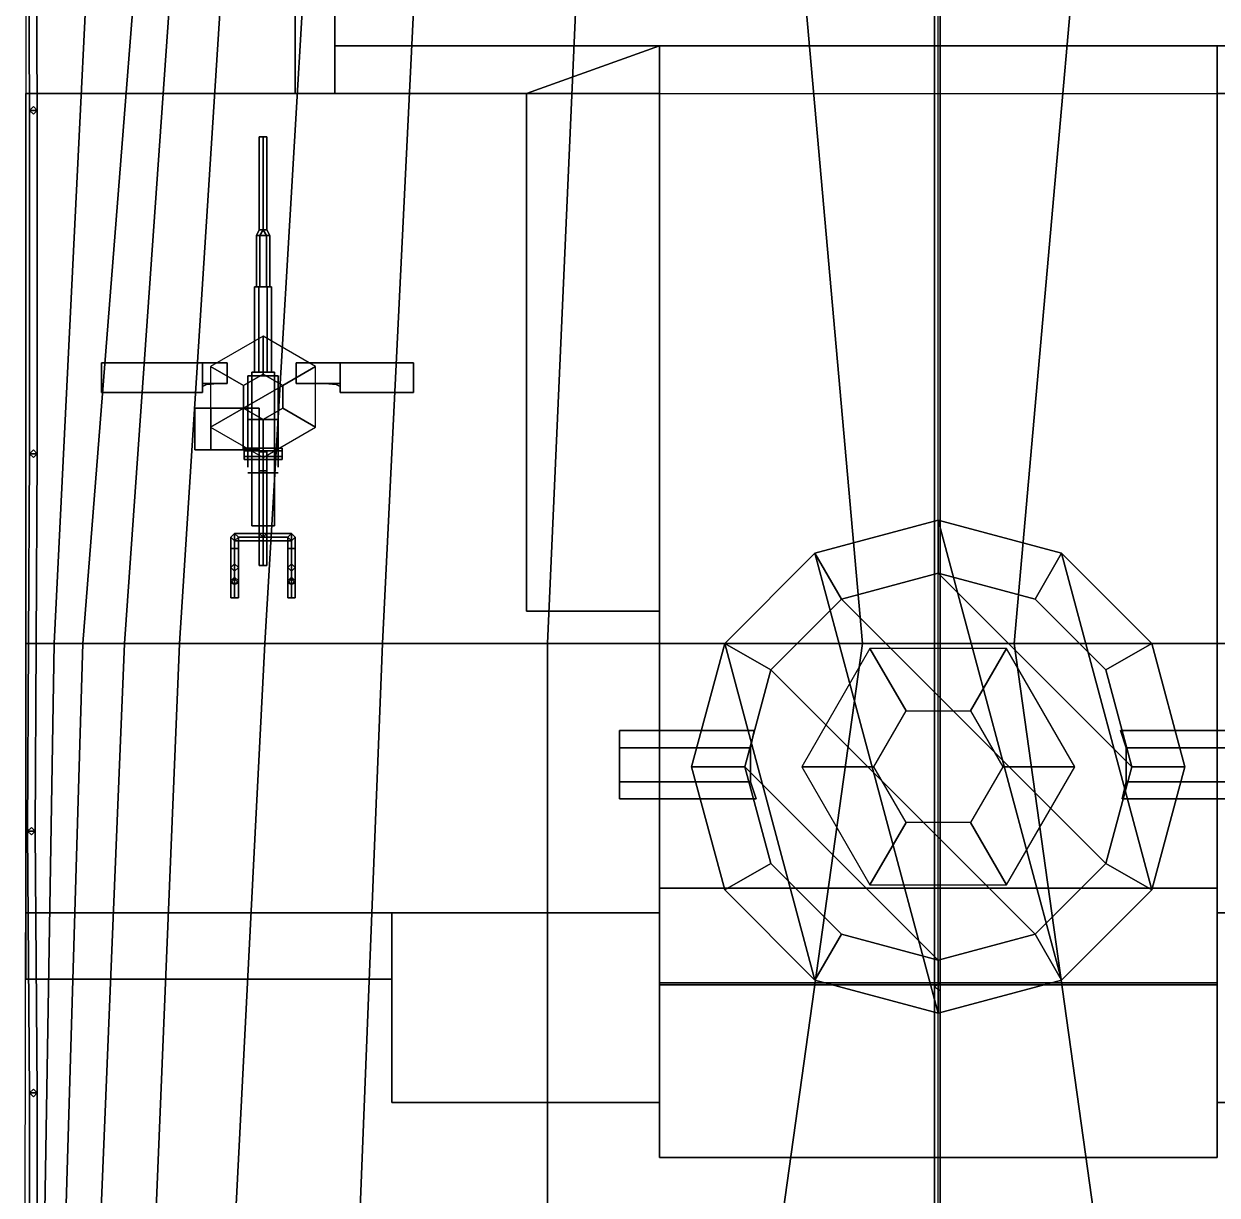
# Model space of a CAD drawing. Header units: millimetres. Extents: x -5 to 5, y -43 to 71.
# Drawn here: x -4.82 to 1.47, y 9.64 to 15.82 of the extents above; entities that cross this region are included whole.
import ezdxf

# ---------------------------------------------------------------- set-up
doc = ezdxf.new("R2010")
doc.units = ezdxf.units.MM
for name, color, linetype in [('barrel', 1, 'Continuous'), ('hull2', 7, 'Continuous'), ('railings', 6, 'Continuous'), ('sleeve', 5, 'Continuous'), ('turret', 2, 'Continuous')]:
    doc.layers.add(name, color=color, linetype=linetype)

msp = doc.modelspace()

# ---------------------------------------------------------------- linework, layer by layer
for points in [[(-0.02, 6.52, 20.06), (0.01, 6.51, 20.08), (0.01, 42.49, 8.8073), (-0.02, 42.49, 8.79)], [(0.01, 6.53, 20.04), (-0.02, 6.52, 20.06), (-0.02, 42.49, 8.79), (0.01, 42.49, 8.7727)], [(0.01, 6.71, 18.51), (-0.02, 6.7, 18.53), (-0.02, 42.49, 8.79), (0.01, 42.49, 8.77)], [(-0.02, 6.7, 18.53), (0.01, 6.69, 18.55), (0.01, 42.49, 8.81), (-0.02, 42.49, 8.79)], [(0.01, 6.51, 20.08), (0.01, 6.53, 20.04), (0.01, 42.49, 8.7727), (0.01, 42.49, 8.8073)], [(0.01, 6.69, 18.55), (0.01, 6.71, 18.51), (0.01, 42.49, 8.77), (0.01, 42.49, 8.81)], [(-4.81, 18.65, 4.71), (-4.81, 12.55, 4.71), (4.81, 12.55, 4.71), (4.81, 18.65, 4.71)], [(0.4, 12.55, -2.99), (0, 12.55, -2.99), (0, 18.65, -2.99), (0.94, 18.65, -2.91)], [(1.79, 18.65, -2.73), (2.06, 12.55, -2.88), (0.4, 12.55, -2.99), (0.94, 18.65, -2.91)], [(-3.18, 17.99, 4.71), (-3.18, 15.45, 4.71), (-3.18, 15.45, 7.41), (-3.18, 17.99, 7.41)], [(-3.18, 17.99, 7.41), (-3.18, 15.45, 7.41), (3.18, 15.45, 7.41), (3.18, 17.99, 7.41)], [(-3.39, 17.12, 9.73), (-3.39, 15.45, 9.73), (-3.18, 15.45, 9.73), (-3.18, 17.12, 9.73)], [(-3.18, 17.12, 9.73), (-3.18, 15.45, 9.73), (-3.39, 15.45, 9.73), (-3.39, 17.12, 9.73)], [(-3.18, 17.12, 9.73), (-3.18, 15.7, 9.73), (3.18, 15.7, 9.73), (3.18, 17.12, 9.73)], [(-3.18, 17.12, 7.41), (-3.18, 15.7, 7.41), (-3.18, 15.7, 9.73), (-3.18, 17.12, 9.73)], [(-3.18, 15.7, 9.73), (-3.18, 15.7, 7.41), (3.18, 15.7, 7.41), (3.18, 15.7, 9.73)], [(-1.47, 15.7, 9.73), (-2.17, 15.45, 9.73), (-3.18, 15.45, 9.73), (-3.18, 15.7, 9.73)], [(-3.18, 15.7, 9.73), (-3.18, 15.45, 9.73), (-2.17, 15.45, 9.73), (-1.47, 15.7, 9.73)], [(-2.17, 15.45, 9.73), (-2.17, 12.72, 9.73), (-1.47, 12.72, 9.73), (-1.47, 15.7, 9.73)], [(-1.47, 15.7, 9.73), (-1.47, 12.72, 9.73), (-2.17, 12.72, 9.73), (-2.17, 15.45, 9.73)], [(-1.47, 15.7, 7.41), (-1.47, 10.76, 7.41), (-1.47, 10.76, 9.73), (-1.47, 15.7, 9.73)], [(-1.47, 15.7, 9.73), (-1.47, 10.76, 9.73), (1.47, 10.76, 9.73), (1.47, 15.7, 9.73)], [(1.47, 10.76, 9.73), (1.47, 10.76, 7.41), (1.47, 15.7, 7.41), (1.47, 15.7, 9.73)], [(-1.47, 15.45, 7.41), (-1.47, 11.13, 7.41), (-4.81, 11.13, 7.41), (-4.81, 15.45, 7.41)], [(-4.81, 15.45, 7.41), (-4.81, 11.13, 7.41), (-1.47, 11.13, 7.41), (-1.47, 15.45, 7.41)], [(-3.18, 15.45, 7.41), (-3.18, 15.45, 4.71), (-1.47, 15.45, 4.71), (-1.47, 15.45, 7.41)], [(-1.47, 15.45, 4.71), (-1.47, 11.26, 4.71), (-1.47, 11.26, 7.41), (-1.47, 15.45, 7.41)], [(1.47, 11.26, 7.41), (1.47, 11.26, 4.71), (1.47, 15.45, 4.71), (1.47, 15.45, 7.41)], [(4.81, 15.45, 7.41), (4.81, 11.13, 7.41), (1.47, 11.13, 7.41), (1.47, 15.45, 7.41)], [(1.47, 15.45, 7.41), (1.47, 11.13, 7.41), (4.81, 11.13, 7.41), (4.81, 15.45, 7.41)], [(-3.6631, 13.91, 8.69), (-3.5592, 13.97, 8.69), (-3.5592, 14.17, 7.41), (-3.8363, 14.01, 7.41)], [(-3.5592, 13.97, 8.69), (-3.4553, 13.91, 8.69), (-3.282, 14.01, 7.41), (-3.5592, 14.17, 7.41)], [(-3.6631, 13.79, 8.69), (-3.6631, 13.91, 8.69), (-3.8363, 14.01, 7.41), (-3.8363, 13.69, 7.41)], [(-3.4553, 13.91, 8.69), (-3.4553, 13.79, 8.69), (-3.282, 13.69, 7.41), (-3.282, 14.01, 7.41)], [(-3.5592, 13.73, 8.69), (-3.6631, 13.79, 8.69), (-3.8363, 13.69, 7.41), (-3.5592, 13.53, 7.41)], [(-3.4553, 13.79, 8.69), (-3.5592, 13.73, 8.69), (-3.5592, 13.53, 7.41), (-3.282, 13.69, 7.41)], [(0, 13.2, 11.83), (-0.65, 13.0258, 11.83), (-0.65, 13.0258, 11.94), (0, 13.2, 11.94)], [(0, 13.2, 11.94), (-0.65, 13.0258, 11.94), (-0.51, 12.7833, 12.75), (0, 12.92, 12.75)], [(0, 10.6, 11.83), (-0.65, 13.0258, 11.83), (0, 13.2, 11.83), (0.65, 10.7742, 11.83)], [(0.65, 13.0258, 11.83), (0, 13.2, 11.83), (0, 13.2, 11.94), (0.65, 13.0258, 11.94)], [(0.65, 13.0258, 11.94), (0, 13.2, 11.94), (0, 12.92, 12.75), (0.51, 12.7833, 12.75)], [(0.65, 10.7742, 11.83), (0, 13.2, 11.83), (0.65, 13.0258, 11.83), (1.1258, 11.25, 11.83)], [(-0.65, 13.0258, 11.83), (-1.1258, 12.55, 11.83), (-1.1258, 12.55, 11.94), (-0.65, 13.0258, 11.94)], [(-0.65, 13.0258, 11.94), (-1.1258, 12.55, 11.94), (-0.8833, 12.41, 12.75), (-0.51, 12.7833, 12.75)], [(-0.65, 10.7742, 11.83), (-1.1258, 12.55, 11.83), (-0.65, 13.0258, 11.83), (0, 10.6, 11.83)], [(1.1258, 12.55, 11.94), (0.65, 13.0258, 11.94), (0.51, 12.7833, 12.75), (0.8833, 12.41, 12.75)], [(1.1258, 12.55, 11.83), (0.65, 13.0258, 11.83), (0.65, 13.0258, 11.94), (1.1258, 12.55, 11.94)], [(1.1258, 11.25, 11.83), (0.65, 13.0258, 11.83), (1.1258, 12.55, 11.83), (1.3, 11.9, 11.83)], [(0, 12.92, 12.75), (-0.51, 12.7833, 12.75), (-0.51, 12.7833, 13.35), (0, 12.92, 13.35)], [(1.02, 11.9, 13.35), (0, 12.92, 13.35), (-0.51, 12.7833, 13.35), (0.8833, 11.39, 13.35)], [(0.51, 12.7833, 12.75), (0, 12.92, 12.75), (0, 12.92, 13.35), (0.51, 12.7833, 13.35)], [(0.8833, 12.41, 13.35), (0.51, 12.7833, 13.35), (0, 12.92, 13.35), (1.02, 11.9, 13.35)], [(-0.51, 12.7833, 12.75), (-0.8833, 12.41, 12.75), (-0.8833, 12.41, 13.35), (-0.51, 12.7833, 13.35)], [(0.8833, 11.39, 13.35), (-0.51, 12.7833, 13.35), (-0.8833, 12.41, 13.35), (0.51, 11.0167, 13.35)], [(0.8833, 12.41, 12.75), (0.51, 12.7833, 12.75), (0.51, 12.7833, 13.35), (0.8833, 12.41, 13.35)], [(-4.81, 12.55, 4.71), (-4.82, 6.46, 4.74), (4.82, 6.46, 4.74), (4.81, 12.55, 4.71)], [(-1.1258, 12.55, 11.83), (-1.3, 11.9, 11.83), (-1.3, 11.9, 11.94), (-1.1258, 12.55, 11.94)], [(-1.1258, 12.55, 11.94), (-1.3, 11.9, 11.94), (-1.02, 11.9, 12.75), (-0.8833, 12.41, 12.75)], [(-1.1258, 11.25, 11.83), (-1.3, 11.9, 11.83), (-1.1258, 12.55, 11.83), (-0.65, 10.7742, 11.83)], [(-0.36, 12.5235, 9.73), (-0.72, 11.9, 9.73), (-0.34, 11.9, 11.83), (-0.17, 12.1944, 11.83)], [(0.36, 12.5235, 9.73), (-0.36, 12.5235, 9.73), (-0.17, 12.1944, 11.83), (0.17, 12.1944, 11.83)], [(1.25, 6.46, -2.95), (0, 6.46, -2.99), (0, 12.55, -2.99), (0.4, 12.55, -2.99)], [(0.72, 11.9, 9.73), (0.36, 12.5235, 9.73), (0.17, 12.1944, 11.83), (0.34, 11.9, 11.83)], [(2.06, 12.55, -2.88), (2.06, 6.46, -2.88), (1.25, 6.46, -2.95), (0.4, 12.55, -2.99)], [(1.3, 11.9, 11.94), (1.1258, 12.55, 11.94), (0.8833, 12.41, 12.75), (1.02, 11.9, 12.75)], [(1.3, 11.9, 11.83), (1.1258, 12.55, 11.83), (1.1258, 12.55, 11.94), (1.3, 11.9, 11.94)], [(-0.8833, 12.41, 12.75), (-1.02, 11.9, 12.75), (-1.02, 11.9, 13.35), (-0.8833, 12.41, 13.35)], [(0.51, 11.0167, 13.35), (-0.8833, 12.41, 13.35), (-1.02, 11.9, 13.35), (0, 10.88, 13.35)], [(1.02, 11.9, 12.75), (0.8833, 12.41, 12.75), (0.8833, 12.41, 13.35), (1.02, 11.9, 13.35)], [(-1.68, 11.73, 13), (-1.68, 12.09, 13), (-1.68, 12, 12.8441), (-1.68, 11.82, 12.8441)], [(-1.68, 11.82, 13.1559), (-1.68, 12, 13.1559), (-1.68, 12.09, 13), (-1.68, 11.73, 13)], [(-0.97, 12.09, 13), (-0.99, 12, 12.8441), (-1.68, 12, 12.8441), (-1.68, 12.09, 13)], [(-0.99, 12, 13.1559), (-0.97, 12.09, 13), (-1.68, 12.09, 13), (-1.68, 12, 13.1559)], [(0.96, 12.09, 13), (0.99, 12, 13.1559), (1.68, 12, 13.1559), (1.68, 12.09, 13)], [(0.99, 12, 12.8441), (0.96, 12.09, 13), (1.68, 12.09, 13), (1.68, 12, 12.8441)], [(-0.99, 12, 12.8441), (-0.99, 11.82, 12.8441), (-1.68, 11.82, 12.8441), (-1.68, 12, 12.8441)], [(-0.99, 11.82, 13.1559), (-0.99, 12, 13.1559), (-1.68, 12, 13.1559), (-1.68, 11.82, 13.1559)], [(0.99, 12, 13.1559), (0.99, 11.82, 13.1559), (1.68, 11.82, 13.1559), (1.68, 12, 13.1559)], [(0.99, 11.82, 12.8441), (0.99, 12, 12.8441), (1.68, 12, 12.8441), (1.68, 11.82, 12.8441)], [(-1.3, 11.9, 11.83), (-1.1258, 11.25, 11.83), (-1.1258, 11.25, 11.94), (-1.3, 11.9, 11.94)], [(-1.3, 11.9, 11.94), (-1.1258, 11.25, 11.94), (-0.8833, 11.39, 12.75), (-1.02, 11.9, 12.75)], [(-1.02, 11.9, 12.75), (-0.8833, 11.39, 12.75), (-0.8833, 11.39, 13.35), (-1.02, 11.9, 13.35)], [(0, 10.88, 13.35), (-1.02, 11.9, 13.35), (-0.8833, 11.39, 13.35), (-0.51, 11.0167, 13.35)], [(-0.72, 11.9, 9.73), (-0.36, 11.2765, 9.73), (-0.17, 11.6056, 11.83), (-0.34, 11.9, 11.83)], [(0.36, 11.2765, 9.73), (0.72, 11.9, 9.73), (0.34, 11.9, 11.83), (0.17, 11.6056, 11.83)], [(1.1258, 11.25, 11.94), (1.3, 11.9, 11.94), (1.02, 11.9, 12.75), (0.8833, 11.39, 12.75)], [(0.8833, 11.39, 12.75), (1.02, 11.9, 12.75), (1.02, 11.9, 13.35), (0.8833, 11.39, 13.35)], [(1.1258, 11.25, 11.83), (1.3, 11.9, 11.83), (1.3, 11.9, 11.94), (1.1258, 11.25, 11.94)], [(-0.99, 11.82, 12.8441), (-0.96, 11.73, 13), (-1.68, 11.73, 13), (-1.68, 11.82, 12.8441)], [(-0.96, 11.73, 13), (-0.99, 11.82, 13.1559), (-1.68, 11.82, 13.1559), (-1.68, 11.73, 13)], [(0.99, 11.82, 13.1559), (0.97, 11.73, 13), (1.68, 11.73, 13), (1.68, 11.82, 13.1559)], [(0.97, 11.73, 13), (0.99, 11.82, 12.8441), (1.68, 11.82, 12.8441), (1.68, 11.73, 13)], [(-0.36, 11.2765, 9.73), (0.36, 11.2765, 9.73), (0.17, 11.6056, 11.83), (-0.17, 11.6056, 11.83)], [(-1.1258, 11.25, 11.94), (-0.65, 10.7742, 11.94), (-0.51, 11.0167, 12.75), (-0.8833, 11.39, 12.75)], [(-0.8833, 11.39, 12.75), (-0.51, 11.0167, 12.75), (-0.51, 11.0167, 13.35), (-0.8833, 11.39, 13.35)], [(0.65, 10.7742, 11.94), (1.1258, 11.25, 11.94), (0.8833, 11.39, 12.75), (0.51, 11.0167, 12.75)], [(0.51, 11.0167, 12.75), (0.8833, 11.39, 12.75), (0.8833, 11.39, 13.35), (0.51, 11.0167, 13.35)], [(-1.47, 11.26, 7.41), (-1.47, 11.26, 4.71), (1.47, 11.26, 4.71), (1.47, 11.26, 7.41)], [(1.47, 11.26, 7.41), (1.47, 10.76, 7.41), (-1.47, 10.76, 7.41), (-1.47, 11.26, 7.41)], [(-1.1258, 11.25, 11.83), (-0.65, 10.7742, 11.83), (-0.65, 10.7742, 11.94), (-1.1258, 11.25, 11.94)], [(0.65, 10.7742, 11.83), (1.1258, 11.25, 11.83), (1.1258, 11.25, 11.94), (0.65, 10.7742, 11.94)], [(-2.88, 11.13, 7.41), (-2.88, 10.78, 7.41), (-4.81, 10.78, 7.41), (-4.81, 11.13, 7.41)], [(-4.81, 11.13, 7.41), (-4.81, 10.78, 7.41), (-2.88, 10.78, 7.41), (-2.88, 11.13, 7.41)], [(-1.47, 11.13, 7.41), (-1.47, 10.13, 4.72), (-2.88, 10.13, 4.72), (-2.88, 11.13, 7.41)], [(-2.88, 11.13, 7.41), (-2.88, 10.13, 4.72), (-1.47, 10.13, 4.72), (-1.47, 11.13, 7.41)], [(1.47, 11.13, 7.41), (1.47, 10.13, 4.72), (2.88, 10.13, 4.72), (2.88, 11.13, 7.41)], [(2.88, 11.13, 7.41), (2.88, 10.13, 4.72), (1.47, 10.13, 4.72), (1.47, 11.13, 7.41)], [(-0.65, 10.7742, 11.94), (0, 10.6, 11.94), (0, 10.88, 12.75), (-0.51, 11.0167, 12.75)], [(-0.51, 11.0167, 12.75), (0, 10.88, 12.75), (0, 10.88, 13.35), (-0.51, 11.0167, 13.35)], [(0, 10.6, 11.94), (0.65, 10.7742, 11.94), (0.51, 11.0167, 12.75), (0, 10.88, 12.75)], [(0, 10.88, 12.75), (0.51, 11.0167, 12.75), (0.51, 11.0167, 13.35), (0, 10.88, 13.35)], [(-1.47, 10.76, 9.73), (-1.47, 10.76, 7.41), (1.47, 10.76, 7.41), (1.47, 10.76, 9.73)], [(-1.47, 10.76, 7.41), (-1.47, 9.84, 7.41), (1.47, 9.84, 7.41), (1.47, 10.76, 7.41)], [(1.47, 10.76, 7.41), (1.47, 9.84, 7.41), (-1.47, 9.84, 7.41), (-1.47, 10.76, 7.41)], [(-0.65, 10.7742, 11.83), (0, 10.6, 11.83), (0, 10.6, 11.94), (-0.65, 10.7742, 11.94)], [(0.01, 10.76, 7.41), (-0.02, 10.74, 7.41), (-0.02, 6.87, 18.62), (0.01, 6.8873, 18.62)], [(0, 10.6, 11.83), (0.65, 10.7742, 11.83), (0.65, 10.7742, 11.94), (0, 10.6, 11.94)], [(0.01, 10.72, 7.41), (0.01, 10.76, 7.41), (0.01, 6.8873, 18.62), (0.01, 6.8527, 18.62)], [(-0.02, 10.74, 7.41), (0.01, 10.72, 7.41), (0.01, 6.8527, 18.62), (-0.02, 6.87, 18.62)]]:
    msp.add_3dface(points)
at = {"layer": 'barrel'}
for points in [[(-3.5392, 15.22, 8.92), (-3.5592, 15.22, 8.9), (-3.5792, 15.22, 8.92), (-3.5592, 15.22, 8.94)], [(-3.5792, 15.22, 8.92), (-3.5592, 15.22, 8.9), (-3.5592, 14.73, 8.9), (-3.5792, 14.73, 8.92)], [(-3.5592, 15.22, 8.94), (-3.5792, 15.22, 8.92), (-3.5792, 14.73, 8.92), (-3.5592, 14.73, 8.94)], [(-3.5592, 15.22, 8.9), (-3.5392, 15.22, 8.92), (-3.5392, 14.73, 8.92), (-3.5592, 14.73, 8.9)], [(-3.5392, 15.22, 8.92), (-3.5592, 15.22, 8.94), (-3.5592, 14.73, 8.94), (-3.5392, 14.73, 8.92)]]:
    msp.add_3dface(points, dxfattribs=at)
at = {"layer": 'hull2'}
for points in [[(-4.81, 18.65, 4.71), (-4.81, 12.55, 4.71), (-4.66, 12.55, 2.04), (-4.36, 18.65, 2.04)], [(-4.36, 18.65, 2.04), (-4.66, 12.55, 2.04), (-4.51, 12.55, -0.56), (-4.03, 18.65, -0.56)], [(-4.03, 18.65, -0.56), (-4.51, 12.55, -0.56), (-4.29, 12.55, -1.32), (-3.86, 18.65, -1.13)], [(-3.86, 18.65, -1.13), (-4.29, 12.55, -1.32), (-4, 12.55, -1.86), (-3.61, 18.65, -1.59)], [(-3.61, 18.65, -1.59), (-4, 12.55, -1.86), (-3.55, 12.55, -2.32), (-3.19, 18.65, -2.03)], [(-3.19, 18.65, -2.03), (-3.55, 12.55, -2.32), (-2.93, 12.55, -2.66), (-2.63, 18.65, -2.42)], [(-2.63, 18.65, -2.42), (-2.93, 12.55, -2.66), (-2.06, 12.55, -2.88), (-1.79, 18.65, -2.73)], [(-1.79, 18.65, -2.73), (-2.06, 12.55, -2.88), (-0.4, 12.55, -2.99), (-0.94, 18.65, -2.91)], [(-0.4, 12.55, -2.99), (0, 12.55, -2.99), (0, 18.65, -2.99), (-0.94, 18.65, -2.91)], [(-4.81, 12.55, 4.71), (-4.82, 6.46, 4.74), (-4.76, 6.46, 2.07), (-4.66, 12.55, 2.04)], [(-4.66, 12.55, 2.04), (-4.76, 6.46, 2.07), (-4.69, 6.46, -0.56), (-4.51, 12.55, -0.56)], [(-4.51, 12.55, -0.56), (-4.69, 6.46, -0.56), (-4.54, 6.46, -1.32), (-4.29, 12.55, -1.32)], [(-4.29, 12.55, -1.32), (-4.54, 6.46, -1.32), (-4.25, 6.46, -1.9), (-4, 12.55, -1.86)], [(-4, 12.55, -1.86), (-4.25, 6.46, -1.9), (-3.86, 6.46, -2.3), (-3.55, 12.55, -2.32)], [(-3.55, 12.55, -2.32), (-3.86, 6.46, -2.3), (-3.17, 6.46, -2.66), (-2.93, 12.55, -2.66)], [(-2.93, 12.55, -2.66), (-3.17, 6.46, -2.66), (-2.06, 6.46, -2.88), (-2.06, 12.55, -2.88)], [(-2.06, 12.55, -2.88), (-2.06, 6.46, -2.88), (-1.25, 6.46, -2.95), (-0.4, 12.55, -2.99)], [(-1.25, 6.46, -2.95), (0, 6.46, -2.99), (0, 12.55, -2.99), (-0.4, 12.55, -2.99)]]:
    msp.add_3dface(points, dxfattribs=at)
at = {"layer": 'railings'}
for points in [[(-3.39, 17.99, 9.73), (-3.39, 15.45, 9.73), (-3.39, 15.45, 11.15), (-3.39, 17.99, 11.15)], [(-3.39, 17.99, 11.15), (-3.39, 15.45, 11.15), (-3.39, 15.45, 9.73), (-3.39, 17.99, 9.73)], [(-4.8, 17.64, 5.83), (-4.79, 15.36, 5.83), (-4.75, 15.36, 5.83), (-4.76, 17.64, 5.83)], [(-4.76, 17.64, 5.83), (-4.75, 15.36, 5.83), (-4.79, 15.36, 5.83), (-4.8, 17.64, 5.83)], [(-3.18, 15.7, 8.8), (-3.18, 15.45, 8.8), (-3.18, 15.45, 7.41), (-3.18, 15.7, 7.41)], [(-3.18, 15.7, 7.41), (-3.18, 15.45, 7.41), (-3.18, 15.45, 8.8), (-3.18, 15.7, 8.8)], [(-4.81, 15.45, 7.41), (-4.81, 10.78, 7.41), (-4.81, 10.78, 8.86), (-4.81, 15.45, 8.8)], [(-4.81, 15.45, 8.8), (-4.81, 10.78, 8.86), (-4.81, 10.78, 7.41), (-4.81, 15.45, 7.41)], [(-3.18, 15.45, 8.8), (-4.81, 15.45, 8.8), (-4.81, 15.45, 7.41), (-3.18, 15.45, 7.41)], [(-3.18, 15.45, 7.41), (-4.81, 15.45, 7.41), (-4.81, 15.45, 8.8), (-3.18, 15.45, 8.8)], [(-4.81, 15.45, 7.41), (-4.81, 15.27, 7.41), (-4.81, 15.27, 4.71), (-4.81, 15.45, 4.71)], [(-4.81, 15.45, 4.71), (-4.81, 15.27, 4.71), (-4.81, 15.27, 7.41), (-4.81, 15.45, 7.41)], [(-3.39, 15.45, 9.73), (-2.17, 15.45, 9.73), (-2.17, 15.45, 11.15), (-3.39, 15.45, 11.15)], [(-3.39, 15.45, 11.15), (-2.17, 15.45, 11.15), (-2.17, 15.45, 9.73), (-3.39, 15.45, 9.73)], [(-2.17, 15.45, 11.15), (-2.17, 14.62, 11.15), (-2.17, 14.62, 9.73), (-2.17, 15.45, 9.73)], [(-2.17, 15.45, 9.73), (-2.17, 14.62, 9.73), (-2.17, 14.62, 11.15), (-2.17, 15.45, 11.15)], [(-4.79, 15.36, 4.71), (-4.77, 15.38, 4.71), (-4.77, 15.38, 5.83), (-4.79, 15.36, 5.83)], [(-4.79, 15.36, 5.83), (-4.79, 13.55, 5.83), (-4.75, 13.55, 5.83), (-4.75, 15.36, 5.83)], [(-4.75, 15.36, 5.83), (-4.75, 13.55, 5.83), (-4.79, 13.55, 5.83), (-4.79, 15.36, 5.83)], [(-4.77, 15.34, 4.71), (-4.79, 15.36, 4.71), (-4.79, 15.36, 5.83), (-4.77, 15.34, 5.83)], [(-4.77, 15.38, 4.71), (-4.75, 15.36, 4.71), (-4.75, 15.36, 5.83), (-4.77, 15.38, 5.83)], [(-4.75, 15.36, 4.71), (-4.77, 15.34, 4.71), (-4.77, 15.34, 5.83), (-4.75, 15.36, 5.83)], [(-4.81, 15.27, 6.99), (-4.81, 13.93, 5.18), (-4.81, 13.93, 5.52), (-4.81, 15.27, 7.3)], [(-4.81, 15.27, 7.3), (-4.81, 13.93, 5.52), (-4.81, 13.93, 5.18), (-4.81, 15.27, 6.99)], [(-4.81, 13.93, 7.41), (-4.81, 15.27, 5.47), (-4.81, 15.27, 5.15), (-4.81, 13.93, 7.01)], [(-4.81, 13.93, 7.01), (-4.81, 15.27, 5.15), (-4.81, 15.27, 5.47), (-4.81, 13.93, 7.41)], [(-2.17, 14.62, 9.73), (-2.17, 14.34, 9.73), (-2.17, 14.34, 10.89), (-2.17, 14.62, 11.15)], [(-2.17, 14.62, 11.15), (-2.17, 14.34, 10.89), (-2.17, 14.34, 9.73), (-2.17, 14.62, 9.73)], [(-2.17, 14.34, 9.73), (-2.17, 12.72, 9.73), (-2.17, 12.72, 10.81), (-2.17, 14.34, 10.89)], [(-2.17, 14.34, 10.89), (-2.17, 12.72, 10.81), (-2.17, 12.72, 9.73), (-2.17, 14.34, 9.73)], [(-4.81, 13.93, 7.41), (-4.81, 13.42, 7.41), (-4.81, 13.42, 4.71), (-4.81, 13.93, 4.71)], [(-4.81, 13.93, 4.71), (-4.81, 13.42, 4.71), (-4.81, 13.42, 7.41), (-4.81, 13.93, 7.41)], [(-4.75, 13.55, 5.83), (-4.76, 11.56, 5.83), (-4.8, 11.56, 5.83), (-4.79, 13.55, 5.83)], [(-4.79, 13.55, 5.83), (-4.8, 11.56, 5.83), (-4.76, 11.56, 5.83), (-4.75, 13.55, 5.83)], [(-4.79, 13.55, 4.71), (-4.77, 13.57, 4.71), (-4.77, 13.57, 5.83), (-4.79, 13.55, 5.83)], [(-4.77, 13.53, 4.71), (-4.79, 13.55, 4.71), (-4.79, 13.55, 5.83), (-4.77, 13.53, 5.83)], [(-4.77, 13.57, 4.71), (-4.75, 13.55, 4.71), (-4.75, 13.55, 5.83), (-4.77, 13.57, 5.83)], [(-4.75, 13.55, 4.71), (-4.77, 13.53, 4.71), (-4.77, 13.53, 5.83), (-4.75, 13.55, 5.83)], [(-4.81, 11.44, 7.36), (-4.81, 13.42, 5.48), (-4.81, 13.42, 5.07), (-4.81, 11.44, 7.1)], [(-4.81, 11.44, 7.1), (-4.81, 13.42, 5.07), (-4.81, 13.42, 5.48), (-4.81, 11.44, 7.36)], [(-4.81, 13.42, 7.13), (-4.81, 11.44, 5.13), (-4.81, 11.44, 5.43), (-4.81, 13.42, 7.41)], [(-4.81, 13.42, 7.41), (-4.81, 11.44, 5.43), (-4.81, 11.44, 5.13), (-4.81, 13.42, 7.13)], [(-2.17, 12.72, 10.81), (-1.47, 12.72, 10.81), (-1.47, 12.72, 9.73), (-2.17, 12.72, 9.73)], [(-2.17, 12.72, 9.73), (-1.47, 12.72, 9.73), (-1.47, 12.72, 10.81), (-2.17, 12.72, 10.81)], [(-1.47, 12.72, 10.81), (-1.47, 10.75, 10.81), (-1.47, 10.75, 9.73), (-1.47, 12.72, 9.73)], [(-1.47, 12.72, 9.73), (-1.47, 10.75, 9.73), (-1.47, 10.75, 10.81), (-1.47, 12.72, 10.81)], [(1.47, 12.72, 9.73), (1.47, 10.75, 9.73), (1.47, 10.75, 10.81), (1.47, 12.72, 10.81)], [(1.47, 12.72, 10.81), (1.47, 10.75, 10.81), (1.47, 10.75, 9.73), (1.47, 12.72, 9.73)], [(-4.8, 11.56, 4.71), (-4.78, 11.58, 4.71), (-4.78, 11.58, 5.83), (-4.8, 11.56, 5.83)], [(-4.78, 11.58, 4.71), (-4.76, 11.56, 4.71), (-4.76, 11.56, 5.83), (-4.78, 11.58, 5.83)], [(-4.76, 11.56, 5.83), (-4.75, 10.18, 5.84), (-4.79, 10.18, 5.84), (-4.8, 11.56, 5.83)], [(-4.8, 11.56, 5.83), (-4.79, 10.18, 5.84), (-4.75, 10.18, 5.84), (-4.76, 11.56, 5.83)], [(-4.78, 11.54, 4.71), (-4.8, 11.56, 4.71), (-4.8, 11.56, 5.83), (-4.78, 11.54, 5.83)], [(-4.76, 11.56, 4.71), (-4.78, 11.54, 4.71), (-4.78, 11.54, 5.83), (-4.76, 11.56, 5.83)], [(-4.81, 11.44, 4.71), (-4.81, 11.26, 4.71), (-4.81, 11.26, 7.41), (-4.81, 11.44, 7.41)], [(-4.81, 11.44, 7.41), (-4.81, 11.26, 7.41), (-4.81, 11.26, 4.71), (-4.81, 11.44, 4.71)], [(-2.88, 11.13, 7.41), (-2.88, 10.78, 7.41), (-2.88, 10.78, 8.86), (-2.88, 11.13, 8.85)], [(-2.88, 11.13, 8.85), (-2.88, 10.78, 8.86), (-2.88, 10.78, 7.41), (-2.88, 11.13, 7.41)], [(-2.88, 10.78, 7.41), (-4.81, 10.78, 7.41), (-4.81, 10.78, 8.86), (-2.88, 10.78, 8.86)], [(-2.88, 10.78, 8.86), (-4.81, 10.78, 8.86), (-4.81, 10.78, 7.41), (-2.88, 10.78, 7.41)], [(-1.47, 10.76, 8.86), (-1.47, 9.84, 8.86), (-1.47, 9.84, 7.41), (-1.47, 10.76, 7.41)], [(-1.47, 10.76, 7.41), (-1.47, 9.84, 7.41), (-1.47, 9.84, 8.86), (-1.47, 10.76, 8.86)], [(1.47, 10.76, 8.86), (1.47, 9.84, 8.86), (1.47, 9.84, 7.41), (1.47, 10.76, 7.41)], [(1.47, 10.76, 7.41), (1.47, 9.84, 7.41), (1.47, 9.84, 8.86), (1.47, 10.76, 8.86)], [(-1.47, 10.75, 9.73), (1.47, 10.75, 9.73), (1.47, 10.75, 10.81), (-1.47, 10.75, 10.81)], [(-1.47, 10.75, 10.81), (1.47, 10.75, 10.81), (1.47, 10.75, 9.73), (-1.47, 10.75, 9.73)], [(-4.79, 10.18, 4.72), (-4.77, 10.2, 4.72), (-4.77, 10.2, 5.84), (-4.79, 10.18, 5.84)], [(-4.77, 10.2, 4.72), (-4.75, 10.18, 4.72), (-4.75, 10.18, 5.84), (-4.77, 10.2, 5.84)], [(-4.75, 10.18, 5.84), (-4.75, 8.63, 5.85), (-4.79, 8.63, 5.85), (-4.79, 10.18, 5.84)], [(-4.79, 10.18, 5.84), (-4.79, 8.63, 5.85), (-4.75, 8.63, 5.85), (-4.75, 10.18, 5.84)], [(-4.77, 10.16, 4.72), (-4.79, 10.18, 4.72), (-4.79, 10.18, 5.84), (-4.77, 10.16, 5.84)], [(-4.75, 10.18, 4.72), (-4.77, 10.16, 4.72), (-4.77, 10.16, 5.84), (-4.75, 10.18, 5.84)], [(1.47, 9.84, 8.86), (-1.47, 9.84, 8.86), (-1.47, 9.84, 7.41), (1.47, 9.84, 7.41)], [(1.47, 9.84, 7.41), (-1.47, 9.84, 7.41), (-1.47, 9.84, 8.86), (1.47, 9.84, 8.86)]]:
    msp.add_3dface(points, dxfattribs=at)
at = {"layer": 'sleeve'}
for points in [[(-3.5792, 14.73, 8.92), (-3.5592, 14.73, 8.9), (-3.5767, 14.7, 8.8897), (-3.5942, 14.7, 8.92)], [(-3.5592, 14.73, 8.94), (-3.5792, 14.73, 8.92), (-3.5942, 14.7, 8.92), (-3.5767, 14.7, 8.9503)], [(-3.5592, 14.73, 8.9), (-3.5592, 14.73, 8.9), (-3.5417, 14.7, 8.8897), (-3.5767, 14.7, 8.8897)], [(-3.5592, 14.73, 8.94), (-3.5592, 14.73, 8.94), (-3.5767, 14.7, 8.9503), (-3.5417, 14.7, 8.9503)], [(-3.5592, 14.73, 8.9), (-3.5392, 14.73, 8.92), (-3.5242, 14.7, 8.92), (-3.5417, 14.7, 8.8897)], [(-3.5392, 14.73, 8.92), (-3.5592, 14.73, 8.94), (-3.5417, 14.7, 8.9503), (-3.5242, 14.7, 8.92)], [(-3.5942, 14.7, 8.92), (-3.5767, 14.7, 8.8897), (-3.5767, 14.43, 8.8897), (-3.5942, 14.43, 8.92)], [(-3.5767, 14.7, 8.9503), (-3.5942, 14.7, 8.92), (-3.5942, 14.43, 8.92), (-3.5767, 14.43, 8.9503)], [(-3.5767, 14.7, 8.8897), (-3.5417, 14.7, 8.8897), (-3.5417, 14.43, 8.8897), (-3.5767, 14.43, 8.8897)], [(-3.5417, 14.7, 8.9503), (-3.5767, 14.7, 8.9503), (-3.5767, 14.43, 8.9503), (-3.5417, 14.43, 8.9503)], [(-3.5417, 14.7, 8.8897), (-3.5242, 14.7, 8.92), (-3.5242, 14.43, 8.92), (-3.5417, 14.43, 8.8897)], [(-3.5242, 14.7, 8.92), (-3.5417, 14.7, 8.9503), (-3.5417, 14.43, 8.9503), (-3.5242, 14.43, 8.92)], [(-3.5367, 14.43, 8.881), (-3.5817, 14.43, 8.881), (-3.6042, 14.43, 8.92), (-3.5142, 14.43, 8.92)], [(-3.5142, 14.43, 8.92), (-3.6042, 14.43, 8.92), (-3.5817, 14.43, 8.959), (-3.5367, 14.43, 8.959)], [(-3.6042, 14.43, 8.92), (-3.5817, 14.43, 8.881), (-3.5817, 13.98, 8.881), (-3.6042, 13.98, 8.92)], [(-3.5817, 14.43, 8.959), (-3.6042, 14.43, 8.92), (-3.6042, 13.98, 8.92), (-3.5817, 13.98, 8.959)], [(-3.5817, 14.43, 8.881), (-3.5367, 14.43, 8.881), (-3.5367, 13.98, 8.881), (-3.5817, 13.98, 8.881)], [(-3.5367, 14.43, 8.959), (-3.5817, 14.43, 8.959), (-3.5817, 13.98, 8.959), (-3.5367, 13.98, 8.959)], [(-3.5367, 14.43, 8.881), (-3.5142, 14.43, 8.92), (-3.5142, 13.98, 8.92), (-3.5367, 13.98, 8.881)], [(-3.5142, 14.43, 8.92), (-3.5367, 14.43, 8.959), (-3.5367, 13.98, 8.959), (-3.5142, 13.98, 8.92)], [(-3.4992, 13.98, 8.99), (-3.4992, 13.98, 8.87), (-3.6192, 13.98, 8.87), (-3.6192, 13.98, 8.99)], [(-3.6192, 13.98, 8.87), (-3.4992, 13.98, 8.87), (-3.4992, 13.17, 8.87), (-3.6192, 13.17, 8.87)], [(-3.6192, 13.17, 8.99), (-3.4992, 13.17, 8.99), (-3.4992, 13.98, 8.99), (-3.6192, 13.98, 8.99)], [(-3.6192, 13.98, 8.99), (-3.6192, 13.98, 8.87), (-3.6192, 13.17, 8.87), (-3.6192, 13.17, 8.99)], [(-3.4992, 13.17, 8.99), (-3.4992, 13.17, 8.87), (-3.4992, 13.98, 8.87), (-3.4992, 13.98, 8.99)], [(-3.5792, 13.79, 9.05), (-3.9192, 13.79, 9.05), (-3.8342, 13.79, 9.1972), (-3.6642, 13.79, 9.1972)], [(-3.8342, 13.79, 9.1972), (-3.9192, 13.79, 9.05), (-3.9192, 13.57, 9.05), (-3.8342, 13.57, 9.1972)], [(-3.6642, 13.79, 8.9028), (-3.8342, 13.79, 8.9028), (-3.9192, 13.79, 9.05), (-3.5792, 13.79, 9.05)], [(-3.9192, 13.79, 9.05), (-3.8342, 13.79, 8.9028), (-3.8342, 13.57, 8.9028), (-3.9192, 13.57, 9.05)], [(-3.8342, 13.79, 8.9028), (-3.6642, 13.79, 8.9028), (-3.6642, 13.57, 8.9028), (-3.8342, 13.57, 8.9028)], [(-3.6642, 13.79, 9.1972), (-3.8342, 13.79, 9.1972), (-3.8342, 13.57, 9.1972), (-3.6642, 13.57, 9.1972)], [(-3.5792, 13.79, 9.05), (-3.6642, 13.79, 9.1972), (-3.6642, 13.57, 9.1972), (-3.5792, 13.57, 9.05)], [(-3.6642, 13.79, 8.9028), (-3.5792, 13.79, 9.05), (-3.5792, 13.57, 9.05), (-3.6642, 13.57, 8.9028)], [(-3.9192, 13.57, 9.05), (-3.5792, 13.57, 9.05), (-3.6642, 13.57, 9.1972), (-3.8342, 13.57, 9.1972)], [(-3.8342, 13.57, 8.9028), (-3.6642, 13.57, 8.9028), (-3.5792, 13.57, 9.05), (-3.9192, 13.57, 9.05)], [(-3.4592, 13.58, 8.91), (-3.4592, 13.565, 8.884), (-3.6592, 13.565, 8.884), (-3.6592, 13.58, 8.91)], [(-3.4592, 13.565, 8.936), (-3.4592, 13.58, 8.91), (-3.6592, 13.58, 8.91), (-3.6592, 13.565, 8.936)], [(-3.6592, 13.52, 8.91), (-3.6592, 13.58, 8.91), (-3.6592, 13.565, 8.884), (-3.6592, 13.535, 8.884)], [(-3.6592, 13.535, 8.936), (-3.6592, 13.565, 8.936), (-3.6592, 13.58, 8.91), (-3.6592, 13.52, 8.91)], [(-3.4592, 13.565, 8.884), (-3.4592, 13.535, 8.884), (-3.6592, 13.535, 8.884), (-3.6592, 13.565, 8.884)], [(-3.4592, 13.535, 8.936), (-3.4592, 13.565, 8.936), (-3.6592, 13.565, 8.936), (-3.6592, 13.535, 8.936)], [(-3.4592, 13.535, 8.884), (-3.4592, 13.52, 8.91), (-3.6592, 13.52, 8.91), (-3.6592, 13.535, 8.884)], [(-3.4592, 13.52, 8.91), (-3.4592, 13.535, 8.936), (-3.6592, 13.535, 8.936), (-3.6592, 13.52, 8.91)], [(-3.5792, 13.56, 8.85), (-3.5592, 13.56, 8.83), (-3.5592, 13.11, 8.83), (-3.5792, 13.13, 8.85)], [(-3.5592, 13.56, 8.87), (-3.5792, 13.56, 8.85), (-3.5792, 13.13, 8.85), (-3.5592, 13.11, 8.87)], [(-3.5592, 13.56, 8.83), (-3.5392, 13.56, 8.85), (-3.5392, 13.13, 8.85), (-3.5592, 13.11, 8.83)], [(-3.5392, 13.56, 8.85), (-3.5592, 13.56, 8.87), (-3.5592, 13.11, 8.87), (-3.5392, 13.13, 8.85)], [(-3.4592, 13.535, 8.884), (-3.4592, 13.565, 8.884), (-3.4592, 13.58, 8.91), (-3.4592, 13.52, 8.91)], [(-3.4592, 13.52, 8.91), (-3.4592, 13.58, 8.91), (-3.4592, 13.565, 8.936), (-3.4592, 13.535, 8.936)], [(-3.5992, 13.45, 9.2707), (-3.6392, 13.45, 9.34), (-3.4792, 13.45, 9.34), (-3.5192, 13.45, 9.2707)], [(-3.5192, 13.45, 9.2707), (-3.4792, 13.45, 9.34), (-3.6392, 13.45, 9.34), (-3.5992, 13.45, 9.2707)], [(-3.4792, 13.45, 9.34), (-3.5192, 13.45, 9.4093), (-3.5992, 13.45, 9.4093), (-3.6392, 13.45, 9.34)], [(-3.6392, 13.45, 9.34), (-3.5992, 13.45, 9.4093), (-3.5192, 13.45, 9.4093), (-3.4792, 13.45, 9.34)], [(-3.5392, 13.46, 9.24), (-3.5592, 13.46, 9.22), (-3.5792, 13.46, 9.24), (-3.5592, 13.46, 9.26)], [(-3.5792, 13.46, 9.24), (-3.5592, 13.46, 9.22), (-3.5592, 12.96, 9.22), (-3.5792, 12.96, 9.24)], [(-3.5592, 13.46, 9.26), (-3.5792, 13.46, 9.24), (-3.5792, 12.96, 9.24), (-3.5592, 12.96, 9.26)], [(-3.5592, 13.46, 9.22), (-3.5392, 13.46, 9.24), (-3.5392, 12.96, 9.24), (-3.5592, 12.96, 9.22)], [(-3.5392, 13.46, 9.24), (-3.5592, 13.46, 9.26), (-3.5592, 12.96, 9.26), (-3.5392, 12.96, 9.24)], [(-3.5592, 13.36, 8.99), (-3.5592, 13.21, 9.23), (-3.5592, 13.31, 9.23), (-3.5592, 13.45, 8.99)], [(-3.5592, 13.45, 8.99), (-3.5592, 13.31, 9.23), (-3.5592, 13.21, 9.23), (-3.5592, 13.36, 8.99)], [(-3.6192, 13.17, 8.87), (-3.4992, 13.17, 8.87), (-3.4992, 13.17, 8.99), (-3.6192, 13.17, 8.99)], [(-3.7092, 13.13, 9.05), (-3.7292, 13.11, 9.03), (-3.7292, 13.05, 9.09), (-3.7092, 13.05, 9.11)], [(-3.7092, 13.13, 8.85), (-3.7292, 13.11, 8.83), (-3.7292, 13.11, 9.03), (-3.7092, 13.13, 9.05)], [(-3.7292, 13.11, 9.03), (-3.7092, 13.09, 9.01), (-3.7092, 13.05, 9.07), (-3.7292, 13.05, 9.09)], [(-3.7292, 13.11, 8.83), (-3.7092, 13.09, 8.85), (-3.7092, 13.09, 9.01), (-3.7292, 13.11, 9.03)], [(-3.6892, 13.11, 9.03), (-3.7092, 13.13, 9.05), (-3.7092, 13.05, 9.11), (-3.6892, 13.05, 9.09)], [(-3.6892, 13.11, 8.83), (-3.7092, 13.13, 8.85), (-3.7092, 13.13, 9.05), (-3.6892, 13.11, 9.03)], [(-3.6892, 13.11, 8.83), (-3.7092, 13.13, 8.85), (-3.4092, 13.13, 8.85), (-3.4292, 13.11, 8.83)], [(-3.7092, 13.13, 8.85), (-3.6892, 13.11, 8.87), (-3.4292, 13.11, 8.87), (-3.4092, 13.13, 8.85)], [(-3.7092, 13.09, 9.01), (-3.6892, 13.11, 9.03), (-3.6892, 13.05, 9.09), (-3.7092, 13.05, 9.07)], [(-3.7092, 13.09, 8.85), (-3.6892, 13.11, 8.83), (-3.4292, 13.11, 8.83), (-3.4092, 13.09, 8.85)], [(-3.6892, 13.11, 8.87), (-3.7092, 13.09, 8.85), (-3.4092, 13.09, 8.85), (-3.4292, 13.11, 8.87)], [(-3.7092, 13.09, 8.85), (-3.6892, 13.11, 8.83), (-3.6892, 13.11, 9.03), (-3.7092, 13.09, 9.01)], [(-3.4092, 13.13, 9.05), (-3.4292, 13.11, 9.03), (-3.4292, 13.05, 9.09), (-3.4092, 13.05, 9.11)], [(-3.4092, 13.13, 8.85), (-3.4292, 13.11, 8.83), (-3.4292, 13.11, 9.03), (-3.4092, 13.13, 9.05)], [(-3.4292, 13.11, 9.03), (-3.4092, 13.09, 9.01), (-3.4092, 13.05, 9.07), (-3.4292, 13.05, 9.09)], [(-3.4292, 13.11, 8.83), (-3.4092, 13.09, 8.85), (-3.4092, 13.09, 9.01), (-3.4292, 13.11, 9.03)], [(-3.3892, 13.11, 9.03), (-3.4092, 13.13, 9.05), (-3.4092, 13.05, 9.11), (-3.3892, 13.05, 9.09)], [(-3.3892, 13.11, 8.83), (-3.4092, 13.13, 8.85), (-3.4092, 13.13, 9.05), (-3.3892, 13.11, 9.03)], [(-3.4092, 13.09, 9.01), (-3.3892, 13.11, 9.03), (-3.3892, 13.05, 9.09), (-3.4092, 13.05, 9.07)], [(-3.4092, 13.09, 8.85), (-3.3892, 13.11, 8.83), (-3.3892, 13.11, 9.03), (-3.4092, 13.09, 9.01)], [(-3.7292, 13.05, 9.09), (-3.7092, 13.05, 9.07), (-3.7092, 12.97, 9.07), (-3.7292, 12.95, 9.09)], [(-3.7092, 13.05, 9.11), (-3.7292, 13.05, 9.09), (-3.7292, 12.95, 9.09), (-3.7092, 12.97, 9.11)], [(-3.7092, 13.05, 9.07), (-3.6892, 13.05, 9.09), (-3.6892, 12.95, 9.09), (-3.7092, 12.97, 9.07)], [(-3.6892, 13.05, 9.09), (-3.7092, 13.05, 9.11), (-3.7092, 12.97, 9.11), (-3.6892, 12.95, 9.09)], [(-3.4292, 13.05, 9.09), (-3.4092, 13.05, 9.07), (-3.4092, 12.97, 9.07), (-3.4292, 12.95, 9.09)], [(-3.4092, 13.05, 9.11), (-3.4292, 13.05, 9.09), (-3.4292, 12.95, 9.09), (-3.4092, 12.97, 9.11)], [(-3.4092, 13.05, 9.07), (-3.3892, 13.05, 9.09), (-3.3892, 12.95, 9.09), (-3.4092, 12.97, 9.07)], [(-3.3892, 13.05, 9.09), (-3.4092, 13.05, 9.11), (-3.4092, 12.97, 9.11), (-3.3892, 12.95, 9.09)], [(-3.7092, 12.97, 9.01), (-3.7292, 12.95, 9.03), (-3.7292, 12.95, 9.14), (-3.7092, 12.97, 9.16)], [(-3.7092, 12.89, 8.95), (-3.7292, 12.87, 8.98), (-3.7292, 12.95, 9.03), (-3.7092, 12.97, 9.01)], [(-3.7092, 12.97, 9.16), (-3.7292, 12.95, 9.14), (-3.7292, 12.88, 9.19), (-3.7092, 12.9, 9.21)], [(-3.6892, 12.95, 9.03), (-3.7092, 12.97, 9.01), (-3.7092, 12.97, 9.16), (-3.6892, 12.95, 9.14)], [(-3.6892, 12.87, 8.98), (-3.7092, 12.89, 8.95), (-3.7092, 12.97, 9.01), (-3.6892, 12.95, 9.03)], [(-3.6892, 12.95, 9.14), (-3.7092, 12.97, 9.16), (-3.7092, 12.9, 9.21), (-3.6892, 12.88, 9.19)], [(-3.5592, 12.96, 9.26), (-3.5792, 12.96, 9.24), (-3.5592, 12.96, 9.22), (-3.5392, 12.96, 9.24)], [(-3.4092, 12.97, 9.01), (-3.4292, 12.95, 9.03), (-3.4292, 12.95, 9.14), (-3.4092, 12.97, 9.16)], [(-3.4092, 12.89, 8.95), (-3.4292, 12.87, 8.98), (-3.4292, 12.95, 9.03), (-3.4092, 12.97, 9.01)], [(-3.4092, 12.97, 9.16), (-3.4292, 12.95, 9.14), (-3.4292, 12.88, 9.19), (-3.4092, 12.9, 9.21)], [(-3.3892, 12.95, 9.03), (-3.4092, 12.97, 9.01), (-3.4092, 12.97, 9.16), (-3.3892, 12.95, 9.14)], [(-3.3892, 12.87, 8.98), (-3.4092, 12.89, 8.95), (-3.4092, 12.97, 9.01), (-3.3892, 12.95, 9.03)], [(-3.3892, 12.95, 9.14), (-3.4092, 12.97, 9.16), (-3.4092, 12.9, 9.21), (-3.3892, 12.88, 9.19)], [(-3.7292, 12.95, 9.03), (-3.7092, 12.93, 9.05), (-3.7092, 12.93, 9.12), (-3.7292, 12.95, 9.14)], [(-3.7292, 12.95, 9.14), (-3.7092, 12.93, 9.12), (-3.7092, 12.86, 9.17), (-3.7292, 12.88, 9.19)], [(-3.7292, 12.87, 8.98), (-3.7092, 12.86, 9), (-3.7092, 12.93, 9.05), (-3.7292, 12.95, 9.03)], [(-3.7292, 12.79, 9.19), (-3.7092, 12.79, 9.21), (-3.7092, 12.9, 9.21), (-3.7292, 12.88, 9.19)], [(-3.7092, 12.93, 9.05), (-3.6892, 12.95, 9.03), (-3.6892, 12.95, 9.14), (-3.7092, 12.93, 9.12)], [(-3.7092, 12.93, 9.12), (-3.6892, 12.95, 9.14), (-3.6892, 12.88, 9.19), (-3.7092, 12.86, 9.17)], [(-3.7092, 12.86, 9), (-3.6892, 12.87, 8.98), (-3.6892, 12.95, 9.03), (-3.7092, 12.93, 9.05)], [(-3.7092, 12.79, 9.21), (-3.6892, 12.79, 9.19), (-3.6892, 12.88, 9.19), (-3.7092, 12.9, 9.21)], [(-3.4292, 12.95, 9.03), (-3.4092, 12.93, 9.05), (-3.4092, 12.93, 9.12), (-3.4292, 12.95, 9.14)], [(-3.4292, 12.95, 9.14), (-3.4092, 12.93, 9.12), (-3.4092, 12.86, 9.17), (-3.4292, 12.88, 9.19)], [(-3.4292, 12.87, 8.98), (-3.4092, 12.86, 9), (-3.4092, 12.93, 9.05), (-3.4292, 12.95, 9.03)], [(-3.4292, 12.79, 9.19), (-3.4092, 12.79, 9.21), (-3.4092, 12.9, 9.21), (-3.4292, 12.88, 9.19)], [(-3.4092, 12.93, 9.05), (-3.3892, 12.95, 9.03), (-3.3892, 12.95, 9.14), (-3.4092, 12.93, 9.12)], [(-3.4092, 12.93, 9.12), (-3.3892, 12.95, 9.14), (-3.3892, 12.88, 9.19), (-3.4092, 12.86, 9.17)], [(-3.4092, 12.86, 9), (-3.3892, 12.87, 8.98), (-3.3892, 12.95, 9.03), (-3.4092, 12.93, 9.05)], [(-3.4092, 12.79, 9.21), (-3.3892, 12.79, 9.19), (-3.3892, 12.88, 9.19), (-3.4092, 12.9, 9.21)], [(-3.7092, 12.89, 8.95), (-3.6892, 12.87, 8.98), (-3.7092, 12.86, 9), (-3.7292, 12.87, 8.98)], [(-3.7092, 12.79, 9.17), (-3.7292, 12.79, 9.19), (-3.7292, 12.88, 9.19), (-3.7092, 12.86, 9.17)], [(-3.6892, 12.79, 9.19), (-3.7092, 12.79, 9.17), (-3.7092, 12.86, 9.17), (-3.6892, 12.88, 9.19)], [(-3.4092, 12.89, 8.95), (-3.3892, 12.87, 8.98), (-3.4092, 12.86, 9), (-3.4292, 12.87, 8.98)], [(-3.4092, 12.79, 9.17), (-3.4292, 12.79, 9.19), (-3.4292, 12.88, 9.19), (-3.4092, 12.86, 9.17)], [(-3.3892, 12.79, 9.19), (-3.4092, 12.79, 9.17), (-3.4092, 12.86, 9.17), (-3.3892, 12.88, 9.19)], [(-3.7092, 12.79, 9.17), (-3.6892, 12.79, 9.19), (-3.7092, 12.79, 9.21), (-3.7292, 12.79, 9.19)], [(-3.4092, 12.79, 9.17), (-3.3892, 12.79, 9.19), (-3.4092, 12.79, 9.21), (-3.4292, 12.79, 9.19)]]:
    msp.add_3dface(points, dxfattribs=at)
at = {"layer": 'turret'}
for points in [[(-3.8791, 14.0286, 8.5776), (-3.8791, 13.872, 9.4656), (-4.41, 13.872, 9.4656), (-4.41, 14.0286, 8.5776)], [(-4.41, 14.0286, 8.5776), (-4.41, 13.872, 9.4656), (-3.8791, 13.872, 9.4656), (-3.8791, 14.0286, 8.5776)], [(-3.7482, 14.0286, 8.5776), (-3.7482, 13.92, 9.1935), (-3.8791, 13.92, 9.1935), (-3.8791, 14.0286, 8.5776)], [(-3.8791, 14.0286, 8.5776), (-3.8791, 13.92, 9.1935), (-3.7482, 13.92, 9.1935), (-3.7482, 14.0286, 8.5776)], [(-3.3846, 14.0286, 8.5776), (-3.3846, 13.92, 9.1935), (-3.1519, 13.92, 9.1935), (-3.1519, 14.0286, 8.5776)], [(-3.1519, 14.0286, 8.5776), (-3.1519, 13.92, 9.1935), (-3.3846, 13.92, 9.1935), (-3.3846, 14.0286, 8.5776)], [(-3.1519, 14.0286, 8.5776), (-3.1519, 13.872, 9.4656), (-2.7665, 13.872, 9.4656), (-2.7665, 14.0286, 8.5776)], [(-2.7665, 14.0286, 8.5776), (-2.7665, 13.872, 9.4656), (-3.1519, 13.872, 9.4656), (-3.1519, 14.0286, 8.5776)], [(-3.5592, 13.97, 8.79), (-3.6631, 13.91, 8.79), (-3.6631, 13.79, 8.79), (-3.4553, 13.91, 8.79)], [(-3.5592, 13.97, 8.69), (-3.6631, 13.91, 8.69), (-3.6631, 13.91, 8.79), (-3.5592, 13.97, 8.79)], [(-3.4553, 13.91, 8.69), (-3.5592, 13.97, 8.69), (-3.5592, 13.97, 8.79), (-3.4553, 13.91, 8.79)], [(-3.7992, 13.92, 9.1935), (-3.8573, 13.9149, 9.2221), (-3.8791, 13.9048, 9.2794), (-3.8791, 13.92, 9.1935)], [(-3.8791, 13.92, 9.1935), (-3.8791, 13.9048, 9.2794), (-3.8573, 13.9149, 9.2221), (-3.7992, 13.92, 9.1935)], [(-3.4553, 13.91, 8.79), (-3.6631, 13.79, 8.79), (-3.5592, 13.73, 8.79), (-3.4553, 13.79, 8.79)], [(-3.6631, 13.91, 8.69), (-3.6631, 13.79, 8.69), (-3.6631, 13.79, 8.79), (-3.6631, 13.91, 8.79)], [(-3.4792, 13.73, 8.79), (-3.4792, 13.96, 8.79), (-3.6392, 13.96, 8.79), (-3.6392, 13.73, 8.79)], [(-3.6392, 13.73, 8.79), (-3.6392, 13.96, 8.79), (-3.4792, 13.96, 8.79), (-3.4792, 13.73, 8.79)], [(-3.6392, 13.72, 8.81), (-3.6392, 13.91, 8.88), (-3.6392, 13.96, 8.79), (-3.6392, 13.73, 8.79)], [(-3.6392, 13.73, 8.79), (-3.6392, 13.96, 8.79), (-3.6392, 13.91, 8.88), (-3.6392, 13.72, 8.81)], [(-3.6392, 13.72, 8.81), (-3.6392, 13.91, 8.88), (-3.6392, 13.62, 8.93), (-3.6392, 13.6, 8.87)], [(-3.6392, 13.6, 8.87), (-3.6392, 13.62, 8.93), (-3.6392, 13.91, 8.88), (-3.6392, 13.72, 8.81)], [(-3.4792, 13.73, 8.79), (-3.4792, 13.96, 8.79), (-3.4792, 13.91, 8.88), (-3.4792, 13.72, 8.81)], [(-3.4792, 13.72, 8.81), (-3.4792, 13.91, 8.88), (-3.4792, 13.96, 8.79), (-3.4792, 13.73, 8.79)], [(-3.4792, 13.72, 8.81), (-3.4792, 13.91, 8.88), (-3.4792, 13.62, 8.93), (-3.4792, 13.6, 8.87)], [(-3.4792, 13.6, 8.87), (-3.4792, 13.62, 8.93), (-3.4792, 13.91, 8.88), (-3.4792, 13.72, 8.81)], [(-3.4553, 13.79, 8.69), (-3.4553, 13.91, 8.69), (-3.4553, 13.91, 8.79), (-3.4553, 13.79, 8.79)], [(-3.1519, 13.92, 9.1935), (-3.1519, 13.9048, 9.2794), (-3.1738, 13.9149, 9.2221), (-3.2319, 13.92, 9.1935)], [(-3.2319, 13.92, 9.1935), (-3.1738, 13.9149, 9.2221), (-3.1519, 13.9048, 9.2794), (-3.1519, 13.92, 9.1935)], [(-3.6631, 13.79, 8.69), (-3.5592, 13.73, 8.69), (-3.5592, 13.73, 8.79), (-3.6631, 13.79, 8.79)], [(-3.5592, 13.73, 8.69), (-3.4553, 13.79, 8.69), (-3.4553, 13.79, 8.79), (-3.5592, 13.73, 8.79)], [(-3.6392, 13.53, 8.85), (-3.6392, 13.55, 8.98), (-3.6392, 13.62, 8.93), (-3.6392, 13.6, 8.87)], [(-3.6392, 13.6, 8.87), (-3.6392, 13.62, 8.93), (-3.6392, 13.55, 8.98), (-3.6392, 13.53, 8.85)], [(-3.4792, 13.6, 8.87), (-3.4792, 13.62, 8.93), (-3.4792, 13.55, 8.98), (-3.4792, 13.53, 8.85)], [(-3.4792, 13.53, 8.85), (-3.4792, 13.55, 8.98), (-3.4792, 13.62, 8.93), (-3.4792, 13.6, 8.87)], [(-3.6392, 13.48, 8.89), (-3.6392, 13.48, 8.94), (-3.6392, 13.55, 8.98), (-3.6392, 13.53, 8.85)], [(-3.6392, 13.53, 8.85), (-3.6392, 13.55, 8.98), (-3.6392, 13.48, 8.94), (-3.6392, 13.48, 8.89)], [(-3.4792, 13.48, 8.89), (-3.4792, 13.48, 8.94), (-3.4792, 13.55, 8.98), (-3.4792, 13.53, 8.85)], [(-3.4792, 13.53, 8.85), (-3.4792, 13.55, 8.98), (-3.4792, 13.48, 8.94), (-3.4792, 13.48, 8.89)]]:
    msp.add_3dface(points, dxfattribs=at)

doc.saveas('drawing.dxf')
